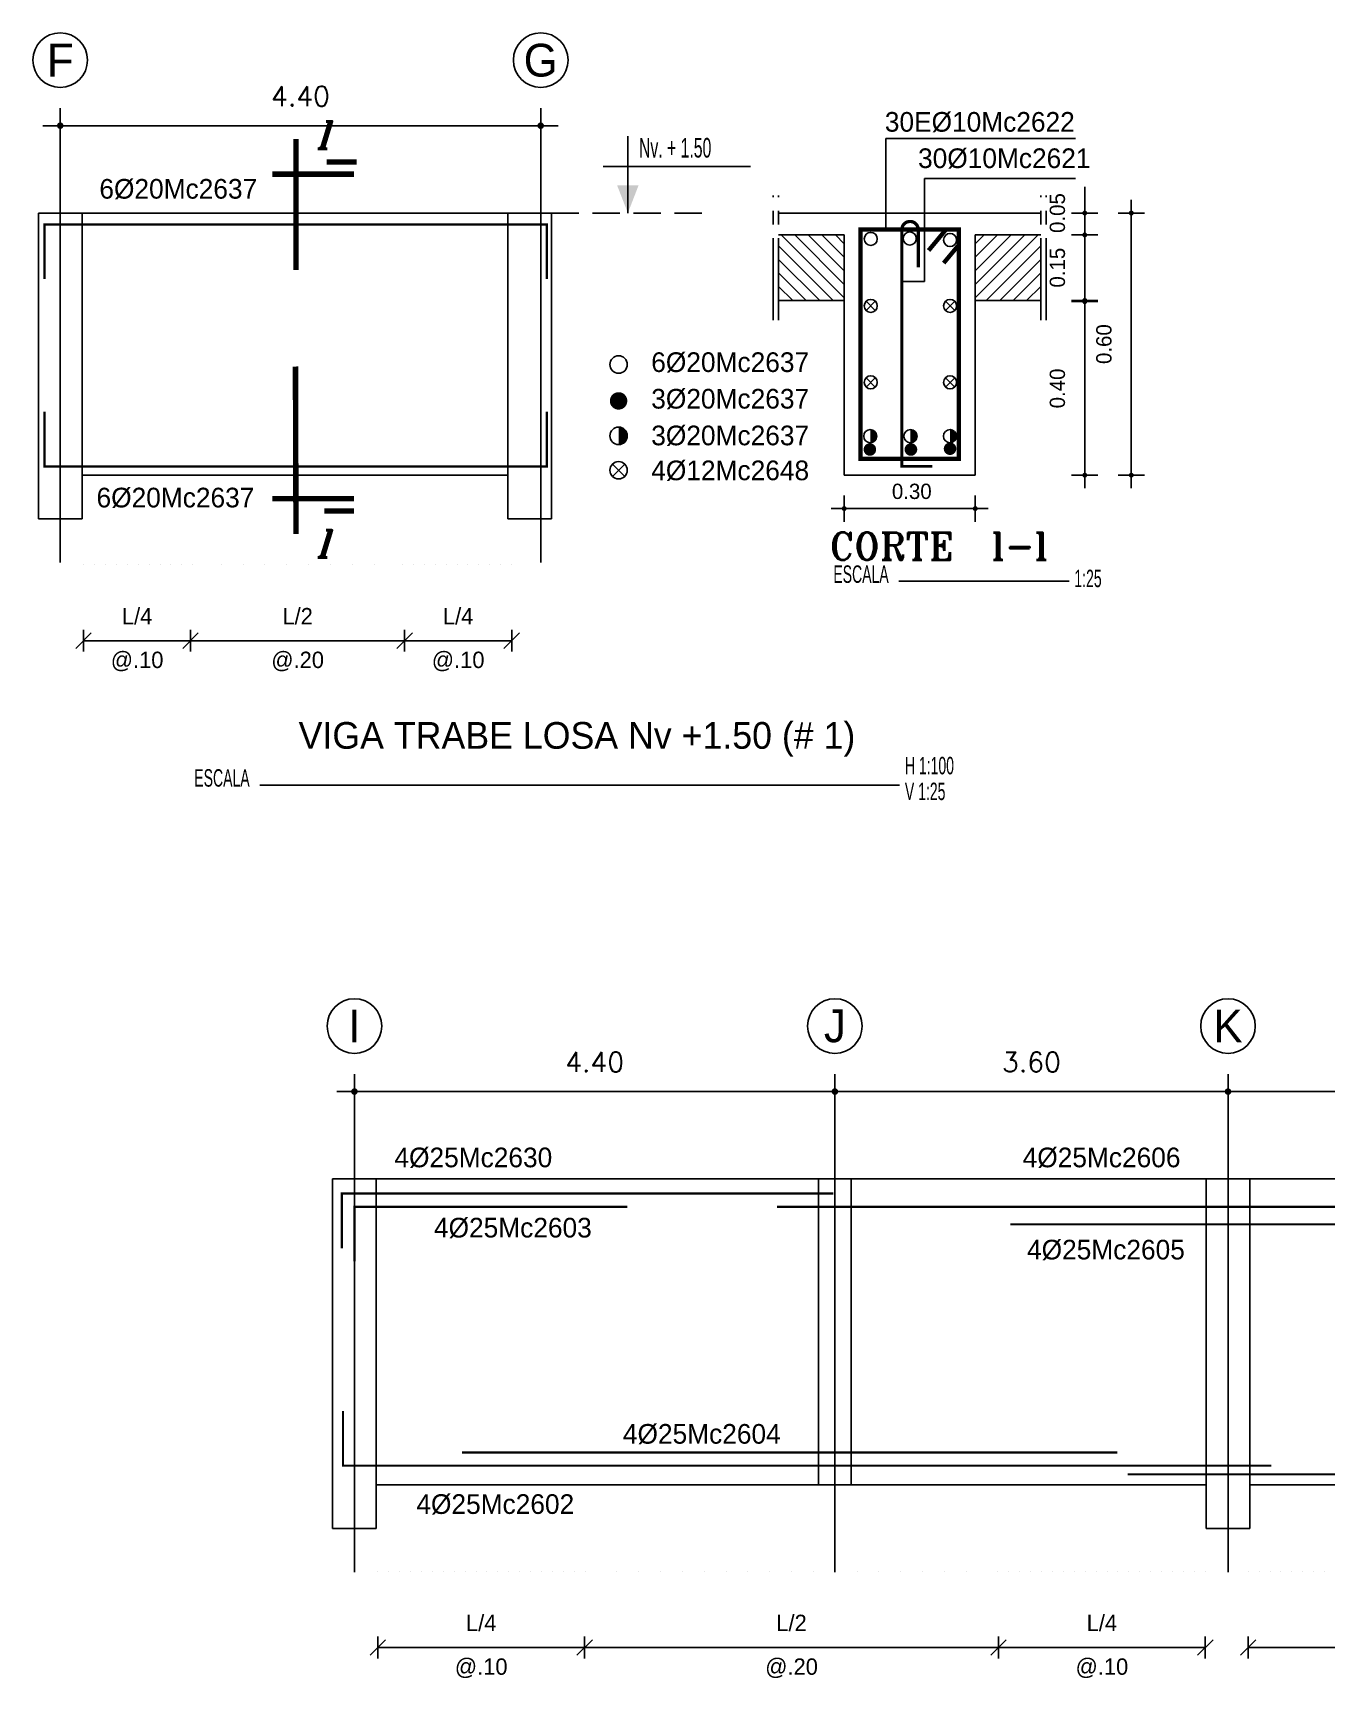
# Model space of a CAD drawing. Extents: x -2 to 140, y 23 to 108.
# Drawn here: x 86.53 to 98.37, y 45.53 to 60.6 of the extents above; entities that cross this region are included whole.
import ezdxf
from ezdxf.enums import TextEntityAlignment as Align

# ---------------------------------------------------------------- set-up
doc = ezdxf.new("R2010")
doc.units = 0
doc.header["$MEASUREMENT"] = 0
doc.linetypes.add('CENTER2', pattern=[1.125, 0.75, -0.125, 0.125, -0.125])
doc.linetypes.add('HIDDEN', pattern=[0.375, 0.25, -0.125])
doc.layers.get('0').update_dxf_attribs({"linetype": 'CONTINUOUS'})
doc.layers.get('DEFPOINTS').update_dxf_attribs({"color": 8, "linetype": 'CONTINUOUS'})
for name, color, linetype in [('ACEROS', 5, 'CONTINUOUS'), ('COLUMNAS', 2, 'CONTINUOUS'), ('EJES', 1, 'CONTINUOUS'), ('ESTRIBOS', 2, 'CONTINUOUS'), ('HIERROS', 5, 'CONTINUOUS'), ('L1', 5, 'CONTINUOUS'), ('LINEAS', 7, 'CONTINUOUS'), ('VIGAS', 7, 'CONTINUOUS')]:
    doc.layers.add(name, color=color, linetype=linetype)
doc.styles.add('ROMANT', font='romant')
doc.styles.add('STANDART', font='TXT.SHX', dxfattribs={"height": 0.18})
doc.dimstyles.new('ESCALA25', dxfattribs={"dimscale": 2, "dimtxt": 0.07, "dimasz": 0.06, "dimexe": 0, "dimexo": 0.06, "dimgap": 0.09, "dimtad": 1, "dimlfac": 0.25, "dimzin": 0, "dimtxsty": 'STANDARD', "dimblk": 'DOT', "dimcen": 0.09, "dimse1": 1, "dimse2": 1, "dimclrd": 1, "dimclre": 1, "dimclrt": 2, "dimazin": 3, "dimtfac": 1, "dimtix": 1, "dimtmove": 0, "dimatfit": 3, "dimtvp": 1.428571, "dimtolj": 1, "dimtzin": 0})
doc.dimstyles.new('STYLE100', dxfattribs={"dimscale": 2, "dimtxt": 0.08, "dimasz": 0.08, "dimexe": 0, "dimexo": 0.06, "dimgap": 0.09, "dimtad": 1, "dimzin": 0, "dimtxsty": 'STANDART', "dimblk": 'DOT', "dimcen": 0.09, "dimse1": 1, "dimse2": 1, "dimclrd": 1, "dimclre": 1, "dimclrt": 2, "dimazin": 3, "dimtfac": 1, "dimtix": 1, "dimtmove": 0, "dimatfit": 3, "dimtvp": 1.25, "dimtolj": 1, "dimtzin": 0})

# ---------------------------------------------------------------- blocks, each defined once
blk = doc.blocks.new('DOT')
at = {"color": 0}
for p, q in [((0, 1), (0, -1)), ((-1, 0), (1, 0))]:
    blk.add_line(p, q, dxfattribs=at)
at = {"color": 2, "linetype": 'BYBLOCK', "const_width": 0.1875}
blk.add_lwpolyline([(0.09375, 0, 1), (-0.09375, 0, 1)], format="xyb", close=True, dxfattribs=at)
blk = doc.blocks.new('*D33')
at = {"color": 1, "linetype": 'BYBLOCK'}
blk.add_line((13.869, -58.813), (13.869, -56.653), dxfattribs=at)
at = {"layer": 'DEFPOINTS', "color": 0, "linetype": 'BYBLOCK'}
for p in [(12.48, -56.533), (13.869, -56.533), (12.48, -58.933)]:
    blk.add_point(p, dxfattribs=at)
at = {"color": 1, "linetype": 'BYBLOCK', "xscale": 0.12, "yscale": 0.12, "zscale": 0.12}
for p, rotation in [((13.869, -56.533), 90), ((13.869, -58.933), 270)]:
    blk.add_blockref('DOT', p, dxfattribs=dict(at, rotation=rotation))
at = {"color": 2, "linetype": 'BYBLOCK', "insert": (13.619, -57.733), "char_height": 0.14, "attachment_point": 5, "rotation": 90}
blk.add_mtext('\\A1;0.60', dxfattribs=at)
blk = doc.blocks.new('_DOT')
at = {"color": 0, "linetype": 'BYBLOCK'}
blk.add_line((-0.5, 0), (-1, 0), dxfattribs=at)
at = {"color": 0, "linetype": 'BYBLOCK', "const_width": 0.5}
blk.add_lwpolyline([(-0.25, 0, 1), (0.25, 0, 1)], format="xyb", close=True, dxfattribs=at)
blk = doc.blocks.new('*D36')
at = {"color": 1, "linetype": 'BYBLOCK'}
for p, q in [((13.443, -56.413), (13.443, -56.293)), ((13.443, -56.733), (13.443, -56.533)), ((13.443, -56.853), (13.443, -56.973))]:
    blk.add_line(p, q, dxfattribs=at)
at = {"layer": 'DEFPOINTS', "color": 0, "linetype": 'BYBLOCK'}
for p in [(13.443, -56.533), (13.443, -56.533), (12.44, -56.733)]:
    blk.add_point(p, dxfattribs=at)
at = {"color": 1, "linetype": 'BYBLOCK', "xscale": 0.12, "yscale": 0.12, "zscale": 0.12}
for p, rotation in [((13.443, -56.533), 270), ((13.443, -56.733), 90)]:
    blk.add_blockref('DOT', p, dxfattribs=dict(at, rotation=rotation))
at = {"color": 2, "linetype": 'BYBLOCK', "insert": (13.193, -56.533), "char_height": 0.14, "attachment_point": 5, "rotation": 90}
blk.add_mtext('\\A1;0.05', dxfattribs=at)
blk = doc.blocks.new('*X1')
at = {"color": 0}
for p, q in [((24.221, 27.809), (24.797, 28.386)), ((24.221, 27.933), (24.674, 28.386)), ((24.221, 28.057), (24.55, 28.386)), ((24.221, 28.181), (24.426, 28.386)), ((24.221, 28.304), (24.302, 28.386)), ((24.321, 27.786), (24.821, 28.286)), ((24.445, 27.786), (24.821, 28.162)), ((24.568, 27.786), (24.821, 28.038)), ((24.692, 27.786), (24.821, 27.914)), ((24.816, 27.786), (24.821, 27.791))]:
    blk.add_line(p, q, dxfattribs=at)
blk = doc.blocks.new('*D35')
at = {"color": 1, "linetype": 'BYBLOCK'}
blk.add_line((11.36, -59.239), (12.32, -59.239), dxfattribs=at)
at = {"layer": 'DEFPOINTS', "color": 0, "linetype": 'BYBLOCK'}
for p in [(11.24, -59.303), (12.44, -59.239), (12.44, -59.303)]:
    blk.add_point(p, dxfattribs=at)
at = {"color": 1, "linetype": 'BYBLOCK', "xscale": 0.12, "yscale": 0.12, "zscale": 0.12, "rotation": 180}
blk.add_blockref('DOT', (11.24, -59.239), dxfattribs=at)
at = {"color": 1, "linetype": 'BYBLOCK', "xscale": 0.12, "yscale": 0.12, "zscale": 0.12}
blk.add_blockref('DOT', (12.44, -59.239), dxfattribs=at)
at = {"color": 2, "linetype": 'BYBLOCK', "insert": (11.859, -59.082), "char_height": 0.14, "attachment_point": 5}
blk.add_mtext('\\A1;0.30', dxfattribs=at)
blk = doc.blocks.new('*D34')
at = {"color": 1, "linetype": 'BYBLOCK'}
for p, q in [((13.443, -56.613), (13.443, -56.493)), ((13.443, -57.333), (13.443, -56.733)), ((13.443, -57.453), (13.443, -57.573))]:
    blk.add_line(p, q, dxfattribs=at)
at = {"layer": 'DEFPOINTS', "color": 0, "linetype": 'BYBLOCK'}
for p in [(12.44, -56.733), (13.443, -56.733), (12.44, -57.333)]:
    blk.add_point(p, dxfattribs=at)
at = {"color": 1, "linetype": 'BYBLOCK', "xscale": 0.12, "yscale": 0.12, "zscale": 0.12}
for p, rotation in [((13.443, -56.733), 270), ((13.443, -57.333), 90)]:
    blk.add_blockref('DOT', p, dxfattribs=dict(at, rotation=rotation))
at = {"color": 2, "linetype": 'BYBLOCK', "insert": (13.193, -57.033), "char_height": 0.14, "attachment_point": 5, "rotation": 90}
blk.add_mtext('\\A1;0.15', dxfattribs=at)
blk = doc.blocks.new('*D32')
at = {"color": 1, "linetype": 'BYBLOCK'}
blk.add_line((13.443, -58.813), (13.443, -57.464), dxfattribs=at)
at = {"layer": 'DEFPOINTS', "color": 0, "linetype": 'BYBLOCK'}
for p in [(12.525, -57.344), (13.443, -57.344), (12.525, -58.933)]:
    blk.add_point(p, dxfattribs=at)
at = {"color": 1, "linetype": 'BYBLOCK', "xscale": 0.12, "yscale": 0.12, "zscale": 0.12}
for p, rotation in [((13.443, -57.344), 90), ((13.443, -58.933), 270)]:
    blk.add_blockref('DOT', p, dxfattribs=dict(at, rotation=rotation))
at = {"color": 2, "linetype": 'BYBLOCK', "insert": (13.193, -58.139), "char_height": 0.14, "attachment_point": 5, "rotation": 90}
blk.add_mtext('\\A1;0.40', dxfattribs=at)
blk = doc.blocks.new('*D159')
at = {"color": 1, "linetype": 'BYBLOCK'}
blk.add_line((86.936, 59.749), (91.016, 59.749), dxfattribs=at)
at = {"layer": 'DEFPOINTS', "color": 0, "linetype": 'BYBLOCK'}
for p in [(86.776, 59.749), (91.176, 59.749), (91.176, 59.749)]:
    blk.add_point(p, dxfattribs=at)
at = {"color": 1, "linetype": 'BYBLOCK', "xscale": 0.16, "yscale": 0.16, "zscale": 0.16, "rotation": 180}
blk.add_blockref('DOT', (86.776, 59.749), dxfattribs=at)
at = {"color": 1, "linetype": 'BYBLOCK', "xscale": 0.16, "yscale": 0.16, "zscale": 0.16}
blk.add_blockref('DOT', (91.176, 59.749), dxfattribs=at)
at = {"color": 2, "linetype": 'BYBLOCK', "insert": (88.976, 60.019), "char_height": 0.18, "attachment_point": 5, "style": 'STANDART'}
blk.add_mtext('\\A1;4.40', dxfattribs=at)
blk = doc.blocks.new('*D166')
at = {"color": 1, "linetype": 'BYBLOCK'}
blk.add_line((89.63, 50.905), (93.71, 50.905), dxfattribs=at)
at = {"layer": 'DEFPOINTS', "color": 0, "linetype": 'BYBLOCK'}
for p in [(89.47, 50.905), (93.87, 50.905), (93.87, 50.905)]:
    blk.add_point(p, dxfattribs=at)
at = {"color": 1, "linetype": 'BYBLOCK', "xscale": 0.16, "yscale": 0.16, "zscale": 0.16, "rotation": 180}
blk.add_blockref('DOT', (89.47, 50.905), dxfattribs=at)
at = {"color": 1, "linetype": 'BYBLOCK', "xscale": 0.16, "yscale": 0.16, "zscale": 0.16}
blk.add_blockref('DOT', (93.87, 50.905), dxfattribs=at)
at = {"color": 2, "linetype": 'BYBLOCK', "insert": (91.67, 51.175), "char_height": 0.18, "attachment_point": 5, "style": 'STANDART'}
blk.add_mtext('\\A1;4.40', dxfattribs=at)
blk = doc.blocks.new('*D167')
at = {"color": 1, "linetype": 'BYBLOCK'}
blk.add_line((94.03, 50.905), (97.31, 50.905), dxfattribs=at)
at = {"layer": 'DEFPOINTS', "color": 0, "linetype": 'BYBLOCK'}
for p in [(93.87, 50.905), (97.47, 50.905), (97.47, 50.905)]:
    blk.add_point(p, dxfattribs=at)
at = {"color": 1, "linetype": 'BYBLOCK', "xscale": 0.16, "yscale": 0.16, "zscale": 0.16, "rotation": 180}
blk.add_blockref('DOT', (93.87, 50.905), dxfattribs=at)
at = {"color": 1, "linetype": 'BYBLOCK', "xscale": 0.16, "yscale": 0.16, "zscale": 0.16}
blk.add_blockref('DOT', (97.47, 50.905), dxfattribs=at)
at = {"color": 2, "linetype": 'BYBLOCK', "insert": (95.67, 51.175), "char_height": 0.18, "attachment_point": 5, "style": 'STANDART'}
blk.add_mtext('\\A1;3.60', dxfattribs=at)
blk = doc.blocks.new('*D168')
at = {"color": 1, "linetype": 'BYBLOCK'}
blk.add_line((97.63, 50.905), (105.31, 50.905), dxfattribs=at)
at = {"layer": 'DEFPOINTS', "color": 0, "linetype": 'BYBLOCK'}
for p in [(97.47, 50.905), (105.47, 50.905), (105.47, 50.905)]:
    blk.add_point(p, dxfattribs=at)
at = {"color": 1, "linetype": 'BYBLOCK', "xscale": 0.16, "yscale": 0.16, "zscale": 0.16, "rotation": 180}
blk.add_blockref('DOT', (97.47, 50.905), dxfattribs=at)
at = {"color": 1, "linetype": 'BYBLOCK', "xscale": 0.16, "yscale": 0.16, "zscale": 0.16}
blk.add_blockref('DOT', (105.47, 50.905), dxfattribs=at)
at = {"color": 2, "linetype": 'BYBLOCK', "insert": (101.47, 51.175), "char_height": 0.18, "attachment_point": 5, "style": 'STANDART'}
blk.add_mtext('\\A1;8.00', dxfattribs=at)

msp = doc.modelspace()

# ---------------------------------------------------------------- linework, layer by layer
for p, q in [((86.919, 54.963), (87.06, 55.104)), ((86.99, 54.933), (86.99, 55.133)), ((86.99, 55.033), (87.97, 55.033)), ((87.899, 54.963), (88.04, 55.104)), ((87.97, 54.933), (87.97, 55.133)), ((87.97, 55.033), (89.93, 55.033)), ((89.859, 54.963), (90.001, 55.104)), ((89.93, 54.933), (89.93, 55.133)), ((89.93, 55.033), (90.91, 55.033)), ((90.839, 54.963), (90.981, 55.104)), ((90.91, 54.933), (90.91, 55.133)), ((89.613, 45.744), (89.755, 45.886)), ((89.684, 45.715), (89.684, 45.915)), ((89.684, 45.815), (91.578, 45.815)), ((91.508, 45.744), (91.649, 45.886)), ((91.578, 45.715), (91.578, 45.915)), ((91.578, 45.815), (95.367, 45.815)), ((95.297, 45.744), (95.438, 45.886)), ((95.367, 45.715), (95.367, 45.915)), ((95.367, 45.815), (97.262, 45.815)), ((97.191, 45.744), (97.333, 45.886)), ((97.262, 45.715), (97.262, 45.915)), ((97.584, 45.744), (97.726, 45.886)), ((97.655, 45.715), (97.655, 45.915)), ((97.655, 45.815), (99.558, 45.815))]:
    msp.add_line(p, q)
for centre in [(86.776, 60.349), (91.176, 60.349), (89.47, 51.505), (93.87, 51.505), (97.47, 51.505)]:
    msp.add_circle(centre, 0.25)
at = {"layer": 'ACEROS', "color": 1, "linetype": 'CENTER2', "const_width": 0.05}
for points in [[(88.935, 59.628), (88.935, 58.428)], [(88.935, 56.011), (88.93, 57.544)]]:
    msp.add_lwpolyline(points, dxfattribs=at)
at = {"layer": 'ACEROS', "color": 1, "linetype": 'CONTINUOUS', "const_width": 0.05}
for points in [[(89.491, 59.417), (89.217, 59.417)], [(89.467, 59.305), (88.719, 59.305)], [(89.467, 56.333), (88.719, 56.333)], [(89.467, 56.221), (89.193, 56.221)]]:
    msp.add_lwpolyline(points, dxfattribs=at)
at = {"layer": 'ACEROS', "const_width": 0.02}
for points in [[(86.632, 58.345), (86.632, 58.845), (91.232, 58.845), (91.232, 58.345)], [(91.232, 57.129), (91.232, 56.629), (86.632, 56.629), (86.632, 57.129)], [(93.855, 49.971), (89.355, 49.971), (89.355, 49.471)], [(91.97, 49.85), (89.47, 49.85), (89.47, 49.35)], [(93.34, 49.85), (102.34, 49.85)], [(95.478, 49.69), (99.478, 49.69)], [(97.866, 47.48), (89.366, 47.48), (89.366, 47.98)], [(96.55, 47.4), (106.05, 47.4), (106.05, 47.9)], [(90.455, 47.6), (96.455, 47.6)]]:
    msp.add_lwpolyline(points, dxfattribs=at)
at = {"layer": 'ACEROS', "color": 5, "linetype": 'CONTINUOUS', "const_width": 0.04}
msp.add_lwpolyline([(94.105, 56.699), (94.105, 58.799), (95.005, 58.799), (95.005, 56.699)], close=True, dxfattribs=at)
at = {"layer": 'COLUMNAS', "color": 1, "linetype": 'CONTINUOUS'}
msp.add_solid([(91.876, 59.202), (92.072, 59.202), (91.974, 58.949)], dxfattribs=at)
at = {"layer": 'DEFPOINTS', "color": 0, "linetype": 'BYBLOCK'}
msp.add_point((93.648, 56.549), dxfattribs=at)
at = {"layer": 'EJES'}
for p, q in [((86.776, 55.749), (86.776, 59.749)), ((91.176, 55.749), (91.176, 59.749)), ((89.47, 46.505), (89.47, 50.905)), ((93.87, 46.505), (93.87, 50.905)), ((97.47, 46.505), (97.47, 50.905))]:
    msp.add_line(p, q, dxfattribs=at)
at = {"layer": 'EJES', "color": 7, "linetype": 'CONTINUOUS'}
for p, q in [((94.692, 58.321), (94.692, 59.265)), ((94.692, 58.321), (94.483, 58.321)), ((94.454, 55.577), (96.015, 55.577)), ((88.603, 53.71), (94.463, 53.71))]:
    msp.add_line(p, q, dxfattribs=at)
at = {"layer": 'EJES', "color": 7, "linetype": 'HIDDEN'}
msp.add_line((91.276, 58.949), (92.726, 58.949), dxfattribs=at)
at = {"layer": 'ESTRIBOS'}
for p, q in [((86.99, 55.733), (86.99, 55.733)), ((87.09, 55.733), (87.09, 55.733)), ((87.19, 55.733), (87.19, 55.733)), ((87.29, 55.733), (87.29, 55.733)), ((87.39, 55.733), (87.39, 55.733)), ((87.49, 55.733), (87.49, 55.733)), ((87.59, 55.733), (87.59, 55.733)), ((87.69, 55.733), (87.69, 55.733)), ((87.79, 55.733), (87.79, 55.733)), ((87.89, 55.733), (87.89, 55.733)), ((87.99, 55.733), (87.99, 55.733)), ((88.25, 55.733), (88.25, 55.733)), ((88.45, 55.733), (88.45, 55.733)), ((88.65, 55.733), (88.65, 55.733)), ((88.85, 55.733), (88.85, 55.733)), ((89.05, 55.733), (89.05, 55.733)), ((89.25, 55.733), (89.25, 55.733)), ((89.45, 55.733), (89.45, 55.733)), ((89.65, 55.733), (89.65, 55.733)), ((89.91, 55.733), (89.91, 55.733)), ((90.01, 55.733), (90.01, 55.733)), ((90.11, 55.733), (90.11, 55.733)), ((90.21, 55.733), (90.21, 55.733)), ((90.31, 55.733), (90.31, 55.733)), ((90.41, 55.733), (90.41, 55.733)), ((90.51, 55.733), (90.51, 55.733)), ((90.61, 55.733), (90.61, 55.733)), ((90.71, 55.733), (90.71, 55.733)), ((90.81, 55.733), (90.81, 55.733)), ((90.91, 55.733), (90.91, 55.733)), ((89.684, 46.515), (89.684, 46.515)), ((89.784, 46.515), (89.784, 46.515)), ((89.884, 46.515), (89.884, 46.515)), ((89.984, 46.515), (89.984, 46.515)), ((90.084, 46.515), (90.084, 46.515)), ((90.184, 46.515), (90.184, 46.515)), ((90.284, 46.515), (90.284, 46.515)), ((90.384, 46.515), (90.384, 46.515)), ((90.484, 46.515), (90.484, 46.515)), ((90.584, 46.515), (90.584, 46.515)), ((90.684, 46.515), (90.684, 46.515)), ((90.784, 46.515), (90.784, 46.515)), ((90.884, 46.515), (90.884, 46.515)), ((90.984, 46.515), (90.984, 46.515)), ((91.084, 46.515), (91.084, 46.515)), ((91.184, 46.515), (91.184, 46.515)), ((91.284, 46.515), (91.284, 46.515)), ((91.384, 46.515), (91.384, 46.515)), ((91.484, 46.515), (91.484, 46.515)), ((91.584, 46.515), (91.584, 46.515)), ((91.873, 46.515), (91.873, 46.515)), ((92.073, 46.515), (92.073, 46.515)), ((92.273, 46.515), (92.273, 46.515)), ((92.473, 46.515), (92.473, 46.515)), ((92.673, 46.515), (92.673, 46.515)), ((92.873, 46.515), (92.873, 46.515)), ((93.073, 46.515), (93.073, 46.515)), ((93.273, 46.515), (93.273, 46.515)), ((93.473, 46.515), (93.473, 46.515)), ((93.673, 46.515), (93.673, 46.515)), ((93.873, 46.515), (93.873, 46.515)), ((94.073, 46.515), (94.073, 46.515)), ((94.273, 46.515), (94.273, 46.515)), ((94.473, 46.515), (94.473, 46.515)), ((94.673, 46.515), (94.673, 46.515)), ((94.873, 46.515), (94.873, 46.515)), ((95.073, 46.515), (95.073, 46.515)), ((95.362, 46.515), (95.362, 46.515)), ((95.462, 46.515), (95.462, 46.515)), ((95.562, 46.515), (95.562, 46.515)), ((95.662, 46.515), (95.662, 46.515)), ((95.762, 46.515), (95.762, 46.515)), ((95.862, 46.515), (95.862, 46.515)), ((95.962, 46.515), (95.962, 46.515)), ((96.062, 46.515), (96.062, 46.515)), ((96.162, 46.515), (96.162, 46.515)), ((96.262, 46.515), (96.262, 46.515)), ((96.362, 46.515), (96.362, 46.515)), ((96.462, 46.515), (96.462, 46.515)), ((96.562, 46.515), (96.562, 46.515)), ((96.662, 46.515), (96.662, 46.515)), ((96.762, 46.515), (96.762, 46.515)), ((96.862, 46.515), (96.862, 46.515)), ((96.962, 46.515), (96.962, 46.515)), ((97.062, 46.515), (97.062, 46.515)), ((97.162, 46.515), (97.162, 46.515)), ((97.262, 46.515), (97.262, 46.515)), ((97.655, 46.515), (97.655, 46.515)), ((97.755, 46.515), (97.755, 46.515)), ((97.855, 46.515), (97.855, 46.515)), ((97.955, 46.515), (97.955, 46.515)), ((98.055, 46.515), (98.055, 46.515)), ((98.155, 46.515), (98.155, 46.515)), ((98.255, 46.515), (98.255, 46.515)), ((98.355, 46.515), (98.355, 46.515))]:
    msp.add_line(p, q, dxfattribs=at)
at = {"layer": 'L1', "color": 7, "linetype": 'CONTINUOUS'}
for p, q in [((91.974, 59.654), (91.974, 58.949)), ((91.748, 59.374), (93.098, 59.374))]:
    msp.add_line(p, q, dxfattribs=at)
at = {"layer": 'L1', "color": 2, "linetype": 'CONTINUOUS'}
for points, const_width in [([(91.849, 57.229, 1), (91.929, 57.229, 1)], 0.08), ([(94.162, 56.784, 1), (94.219, 56.784, 1)], 0.0576), ([(94.537, 56.784, 1), (94.595, 56.784, 1)], 0.0576), ([(94.896, 56.791, 1), (94.953, 56.791, 1)], 0.0576)]:
    msp.add_lwpolyline(points, format="xyb", close=True, dxfattribs=dict(at, const_width=const_width))
for points, const_width in [([(91.889, 56.869, 0.414214), (91.929, 56.909, 0.414214), (91.889, 56.949, 1)], 0.08), ([(94.194, 56.877, 0.414214), (94.223, 56.906, 0.414214), (94.194, 56.935, 1)], 0.0576), ([(94.562, 56.877, 0.414214), (94.591, 56.906, 0.414214), (94.562, 56.935, 1)], 0.0576), ([(94.924, 56.877, 0.414214), (94.953, 56.906, 0.414214), (94.924, 56.935, 1)], 0.0576)]:
    msp.add_lwpolyline(points, format="xyb", dxfattribs=dict(at, const_width=const_width))
at = {"layer": 'L1', "color": 7, "linetype": 'CONTINUOUS'}
for centre in [(94.198, 58.712), (94.555, 58.716), (94.925, 58.702), (94.198, 58.099), (94.925, 58.099), (94.198, 57.399), (94.925, 57.399), (94.194, 56.906), (94.562, 56.906), (94.924, 56.906)]:
    msp.add_circle(centre, 0.06, dxfattribs=at)
at = {"layer": 'L1', "color": 8, "linetype": 'CONTINUOUS'}
for centre in [(91.889, 57.562), (91.889, 56.909), (91.889, 56.594)]:
    msp.add_circle(centre, 0.08, dxfattribs=at)
at = {"layer": 'LINEAS'}
for p, q in [((96.072, 59.632), (94.336, 59.632)), ((94.336, 58.82), (94.336, 59.632)), ((96.072, 59.265), (94.692, 59.265)), ((93.355, 58.949), (95.755, 58.949)), ((93.355, 58.749), (93.955, 58.749)), ((95.155, 58.149), (95.155, 58.749)), ((95.155, 58.749), (95.755, 58.749)), ((93.955, 58.149), (93.355, 58.149)), ((95.155, 58.149), (95.755, 58.149)), ((94.24, 58.056), (94.155, 58.141)), ((94.155, 58.056), (94.24, 58.141)), ((94.882, 58.056), (94.967, 58.141)), ((94.967, 58.056), (94.882, 58.141)), ((94.155, 57.356), (94.24, 57.441)), ((94.24, 57.356), (94.155, 57.441)), ((94.967, 57.356), (94.882, 57.441)), ((94.882, 57.356), (94.967, 57.441)), ((91.832, 56.651), (91.945, 56.537)), ((91.945, 56.651), (91.832, 56.537)), ((93.955, 56.549), (95.155, 56.549))]:
    msp.add_line(p, q, dxfattribs=at)
at = {"layer": 'LINEAS', "color": 7}
msp.add_line((93.955, 58.149), (93.955, 58.749), dxfattribs=at)
at = {"layer": 'LINEAS', "color": 7, "linetype": 'CENTER2'}
for points in [[(93.305, 57.968), (93.305, 59.11)], [(93.355, 57.968), (93.355, 59.11)], [(95.755, 57.968), (95.755, 59.11)], [(95.805, 57.968), (95.805, 59.11)]]:
    msp.add_lwpolyline(points, dxfattribs=at)
at = {"layer": 'LINEAS', "color": 3}
for points in [[(94.736, 56.629, 0.025, 0.025, 0), (94.483, 56.629, 0.03, 0.03, 0), (94.483, 58.797, 0.03, 0.03, -1), (94.633, 58.797, 0.03, 0.03, 0), (94.633, 58.452, 0.03, 0.03, 0)], [(94.763, 56.629, 0.025, 0.025, 0), (94.736, 56.629, 0.03, 0.03, 0)]]:
    msp.add_lwpolyline(points, format="xyseb", dxfattribs=at)
at = {"layer": 'LINEAS', "color": 5, "const_width": 0.04}
for points in [[(94.888, 58.799), (94.728, 58.606)], [(95.005, 58.658), (94.866, 58.491)]]:
    msp.add_lwpolyline(points, dxfattribs=at)
at = {"layer": 'LINEAS', "color": 7, "linetype": 'CONTINUOUS'}
for points in [[(93.955, 56.549), (93.955, 58.149)], [(95.155, 56.549), (95.155, 58.149)]]:
    msp.add_lwpolyline(points, dxfattribs=at)
at = {"layer": 'VIGAS'}
for p, q in [((86.576, 58.949), (86.576, 56.149)), ((86.576, 58.949), (86.976, 58.949)), ((86.976, 58.949), (90.976, 58.949)), ((86.976, 58.949), (86.976, 56.149)), ((90.876, 58.949), (90.876, 56.149)), ((90.876, 58.949), (91.276, 58.949)), ((91.276, 58.949), (91.276, 56.149)), ((86.976, 56.549), (90.876, 56.549)), ((86.576, 56.149), (86.976, 56.149)), ((90.876, 56.149), (91.276, 56.149)), ((89.27, 50.105), (89.27, 46.905)), ((89.27, 50.105), (89.67, 50.105)), ((89.67, 50.105), (89.67, 46.905)), ((89.67, 50.105), (93.72, 50.105)), ((93.72, 50.105), (93.72, 47.305)), ((93.72, 50.105), (94.02, 50.105)), ((94.02, 50.105), (97.27, 50.105)), ((94.02, 50.105), (94.02, 47.305)), ((97.27, 50.105), (97.27, 46.905)), ((97.27, 50.105), (97.67, 50.105)), ((97.67, 50.105), (97.67, 46.905)), ((97.67, 50.105), (101.32, 50.105)), ((89.67, 47.305), (93.72, 47.305)), ((93.72, 47.305), (94.02, 47.305)), ((94.02, 47.305), (97.27, 47.305)), ((97.67, 47.305), (101.32, 47.305)), ((89.27, 46.905), (89.67, 46.905)), ((97.27, 46.905), (97.67, 46.905))]:
    msp.add_line(p, q, dxfattribs=at)

# ---------------------------------------------------------------- block references
at = {"layer": 'LINEAS', "xscale": -1}
msp.add_blockref('*X1', (118.176, 30.363), dxfattribs=at)
at = {"layer": 'LINEAS'}
msp.add_blockref('*X1', (70.934, 30.363), dxfattribs=at)

# ---------------------------------------------------------------- texts
for s, height, p in [('F', 0.3, (86.776, 60.349)), ('G', 0.3, (91.176, 60.349)), ('6%%C20Mc2637', 0.1801, (92.911, 57.584)), ('3%%C20Mc2637', 0.1801, (92.911, 57.249)), ('3%%C20Mc2637', 0.1801, (92.911, 56.913)), ('4%%C12Mc2648', 0.1801, (92.911, 56.593)), ('VIGA TRABE LOSA Nv +1.50 (# 1)', 0.24456, (91.508, 54.136)), ('I', 0.3, (89.47, 51.505)), ('J', 0.3, (93.87, 51.505)), ('K', 0.3, (97.47, 51.505))]:
    msp.add_text(s, height=height).set_placement(p, align=Align.MIDDLE)
for s, height, p in [('30E%%c10Mc2622', 0.18, (95.197, 59.694)), ('30%%c10Mc2621', 0.18, (95.421, 59.361)), ('6%%c20Mc2637', 0.18, (87.857, 59.081)), ('6%%c20Mc2637', 0.18, (87.831, 56.254)), ('L/4', 0.15, (87.48, 55.183)), ('L/2', 0.15, (88.95, 55.183)), ('L/4', 0.15, (90.42, 55.183)), ('@.10', 0.15, (87.48, 54.783)), ('@.20', 0.15, (88.95, 54.783)), ('@.10', 0.15, (90.42, 54.783)), ('4%%c25Mc2630', 0.18, (90.559, 50.212)), ('4%%c25Mc2606', 0.18, (96.312, 50.212)), ('4%%c25Mc2603', 0.18, (90.921, 49.569)), ('4%%c25Mc2605', 0.18, (96.352, 49.368)), ('4%%c25Mc2604', 0.18, (92.651, 47.681)), ('4%%c25Mc2602', 0.18, (90.76, 47.038)), ('L/4', 0.15, (90.631, 45.965)), ('L/2', 0.15, (93.473, 45.965)), ('L/4', 0.15, (96.315, 45.965)), ('@.10', 0.15, (90.631, 45.565)), ('@.20', 0.15, (93.473, 45.565)), ('@.10', 0.15, (96.315, 45.565))]:
    msp.add_text(s, height=height).set_placement(p, align=Align.CENTER)
at = {"layer": 'HIERROS', "color": 6, "style": 'ROMANT', "oblique": 17}
for p in [(89.112, 59.538), (89.112, 55.794)]:
    msp.add_text('l', height=0.25, dxfattribs=at).set_placement(p)
at = {"layer": 'HIERROS', "color": 2, "width": 0.6}
for s, height, p in [('Nv. + 1.50', 0.18, (92.076, 59.457)), ('ESCALA', 0.16, (93.856, 55.563)), ('1:25', 0.16, (96.063, 55.524)), ('H 1:100', 0.16, (94.511, 53.81)), ('ESCALA', 0.16, (88.004, 53.697)), ('V 1:25', 0.16, (94.511, 53.574))]:
    msp.add_text(s, height=height, dxfattribs=at).set_placement(p)
at = {"layer": 'HIERROS', "color": 6, "style": 'ROMANT'}
msp.add_text('CORTE  l-l', height=0.25, dxfattribs=at).set_placement((93.821, 55.774))

# ---------------------------------------------------------------- dimensions: what is measured, and where the dimension line sits
for base, p1, p2, picture, middle in [((91.176, 59.749), (86.776, 59.749), (91.176, 59.749), '*D159', (88.976, 60.019)), ((93.87, 50.905), (89.47, 50.905), (93.87, 50.905), '*D166', (91.67, 51.175)), ((97.47, 50.905), (93.87, 50.905), (97.47, 50.905), '*D167', (95.67, 51.175)), ((105.47, 50.905), (97.47, 50.905), (105.47, 50.905), '*D168', (101.47, 51.175))]:
    dim = msp.add_linear_dim(base=base, p1=p1, p2=p2, dimstyle='STYLE100')
    dim.commit()
    dim.dimension.update_dxf_attribs({"geometry": picture, "text_midpoint": middle})
at = {"layer": 'LINEAS'}
dim = msp.add_linear_dim(base=(96.157, 58.949), p1=(95.155, 58.749), p2=(96.157, 58.949), angle=90, dimstyle='ESCALA25', dxfattribs=at)
dim.commit()
dim.dimension.update_dxf_attribs({"geometry": '*D36', "text_midpoint": (96.157, 58.949), "dimtype": 160, "insert": (82.715, 115.482)})
for base, p1, p2, picture, middle in [((96.584, 58.949), (95.194, 56.549), (95.194, 58.949), '*D33', (96.334, 57.749)), ((96.157, 58.749), (95.155, 58.149), (95.155, 58.749), '*D34', (95.907, 58.449)), ((96.157, 58.138), (95.24, 56.549), (95.24, 58.138), '*D32', (95.907, 57.343))]:
    dim = msp.add_linear_dim(base=base, p1=p1, p2=p2, angle=90, dimstyle='ESCALA25', dxfattribs=at)
    dim.commit()
    dim.dimension.update_dxf_attribs({"geometry": picture, "text_midpoint": middle, "insert": (82.715, 115.482)})
dim = msp.add_linear_dim(base=(95.155, 56.243), p1=(93.955, 56.179), p2=(95.155, 56.179), dimstyle='ESCALA25', dxfattribs=at)
dim.commit()
dim.dimension.update_dxf_attribs({"geometry": '*D35', "text_midpoint": (94.574, 56.15), "dimtype": 160, "insert": (82.715, 115.482)})

doc.saveas('drawing.dxf')
